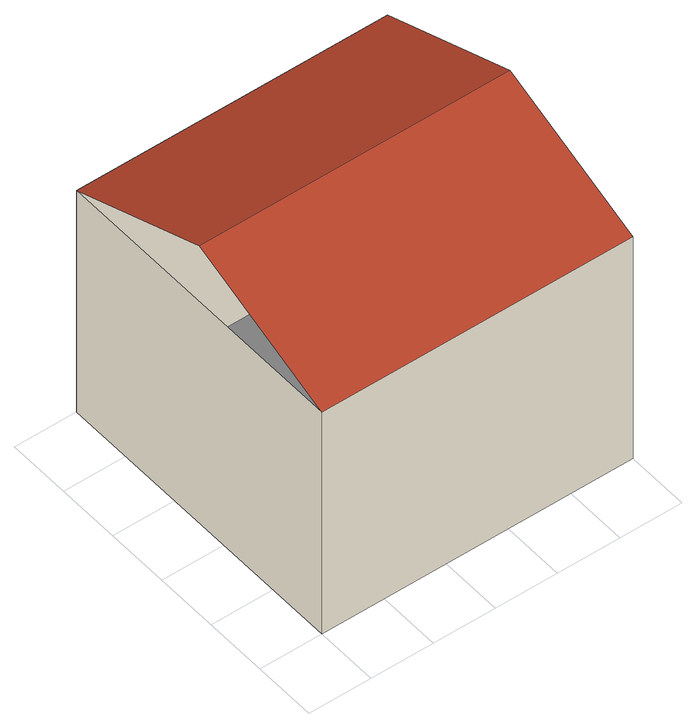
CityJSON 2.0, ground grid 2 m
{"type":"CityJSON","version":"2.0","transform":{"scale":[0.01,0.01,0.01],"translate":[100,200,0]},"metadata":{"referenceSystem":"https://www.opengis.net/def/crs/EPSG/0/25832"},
"CityObjects":{
"building1":{"type":"Building","attributes":{"yearOfConstruction":1985,"measuredHeight":10,"storeysAboveGround":2,"function":"1000"},"geometry":[{"type":"MultiSurface","lod":"2","boundaries":[[[0,1,2,3]],[[0,4,5,3]],[[2,6,7,1]],[[1,7,4,0]],[[3,5,6,2]],[[4,8,9,5]],[[9,8,7,6]]],"semantics":{"surfaces":[{"type":"GroundSurface"},{"type":"WallSurface"},{"type":"RoofSurface"}],"values":[0,1,1,1,1,2,2]}}]}
},
"vertices":[
[1000,0,0],[1000,1000,0],[0,1000,0],[0,0,0],[1000,0,800],[0,0,800],[0,1000,800],[1000,1000,800],[1000,500,1000],[0,500,1000]
]}
